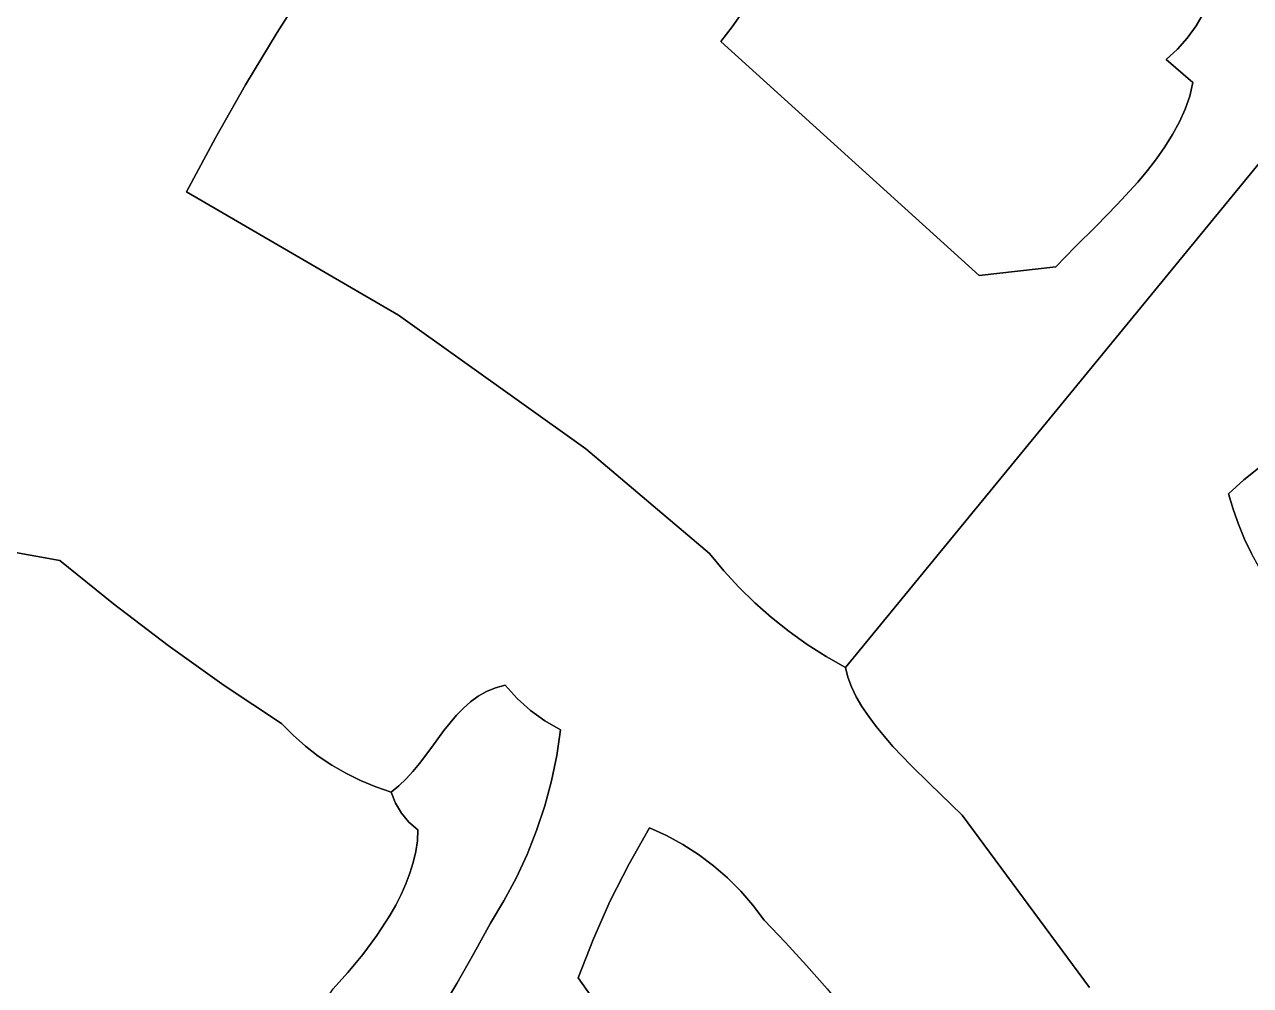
# Model space of a CAD drawing. Header units: inches. Extents: x 36.3 to 71.4, y 17.4 to 61.7.
# Drawn here: x 59.469 to 64.302, y 36.819 to 40.609 of the extents above; entities that cross this region are included whole.
import ezdxf

# ---------------------------------------------------------------- set-up
doc = ezdxf.new("R2010")
doc.units = ezdxf.units.IN
doc.layers.add('SURFACES_FOR_SKETCHUP', color=7, linetype='Continuous')

msp = doc.modelspace()

# ---------------------------------------------------------------- linework, layer by layer
at = {"layer": 'SURFACES_FOR_SKETCHUP'}
for points, invisible_edges in [([(62.7055, 38.0732), (64.3396, 38.8646), (66.2168, 42.357)], 3), ([(66.2168, 42.357), (63.9313, 40.0791), (62.7055, 38.0732)], 3), ([(63.9647, 40.1266), (63.9313, 40.0791), (66.2168, 42.357)], 10), ([(63.995, 40.1751), (63.9647, 40.1266), (66.2168, 42.357)], 10), ([(64.0216, 40.2246), (63.995, 40.1751), (66.2168, 42.357)], 10), ([(64.0442, 40.2751), (64.0216, 40.2246), (66.2168, 42.357)], 10), ([(64.0621, 40.3266), (64.0442, 40.2751), (66.2168, 42.357)], 10), ([(64.0749, 40.3793), (64.0621, 40.3266), (66.2168, 42.357)], 10), ([(64.0749, 40.3793), (66.2168, 42.357), (64.1598, 40.7626)], 11), ([(59.5444, 41.4468), (60.4648, 40.5769), (59.7232, 41.5737)], 3), ([(60.5938, 40.7799), (59.7232, 41.5737), (60.4648, 40.5769)], 3), ([(61.0093, 41.3686), (62.2139, 40.5416), (61.157, 41.5579)], 3), ([(62.2139, 40.5416), (62.2588, 40.5995), (61.157, 41.5579)], 10), ([(62.3016, 40.6606), (61.157, 41.5579), (62.2588, 40.5995)], 3), ([(59.3637, 41.3226), (60.4648, 40.5769), (59.5444, 41.4468)], 3), ([(60.8661, 41.1758), (62.2139, 40.5416), (61.0093, 41.3686)], 3), ([(59.1809, 41.2012), (60.3407, 40.3708), (59.3637, 41.3226)], 3), ([(60.4648, 40.5769), (59.3637, 41.3226), (60.3407, 40.3708)], 3), ([(62.6261, 40.9173), (63.9696, 40.4709), (63.7006, 41.2485)], 11), ([(63.8228, 41.1593), (63.7006, 41.2485), (63.9696, 40.4709)], 10), ([(59.1809, 41.2012), (58.9963, 41.0826), (60.2214, 40.1615)], 10), ([(60.3407, 40.3708), (59.1809, 41.2012), (60.2214, 40.1615)], 3), ([(60.7276, 40.9795), (62.2139, 40.5416), (60.8661, 41.1758)], 3), ([(63.9435, 41.068), (63.8228, 41.1593), (63.9696, 40.4709)], 10), ([(58.7909, 40.9154), (60.1072, 39.9492), (58.9963, 41.0826)], 3), ([(60.1072, 39.9492), (60.2214, 40.1615), (58.9963, 41.0826)], 10), ([(64.0627, 40.9746), (63.9435, 41.068), (64.0873, 40.6028)], 10), ([(64.0528, 40.5552), (64.0873, 40.6028), (63.9435, 41.068)], 10), ([(64.0135, 40.5111), (64.0528, 40.5552), (63.9435, 41.068)], 10), ([(63.9696, 40.4709), (64.0135, 40.5111), (63.9435, 41.068)], 10), ([(60.5938, 40.7799), (62.2139, 40.5416), (60.7276, 40.9795)], 3), ([(64.1168, 40.6535), (64.0627, 40.9746), (64.0873, 40.6028)], 3), ([(58.6819, 40.8285), (60.1072, 39.9492), (58.7909, 40.9154)], 3), ([(62.6261, 40.9173), (62.3016, 40.6606), (63.2322, 39.6183)], 11), ([(63.2322, 39.6183), (63.6931, 39.8134), (62.6261, 40.9173)], 11), ([(63.7764, 39.8984), (62.6261, 40.9173), (63.6931, 39.8134)], 3), ([(63.9696, 40.4709), (62.6261, 40.9173), (63.7764, 39.8984)], 11), ([(58.5697, 40.7429), (60.1072, 39.9492), (58.6819, 40.8285)], 3), ([(58.4552, 40.6613), (60.1072, 39.9492), (58.5697, 40.7429)], 3), ([(60.4648, 40.5769), (60.9428, 39.4623), (60.5938, 40.7799)], 3), ([(60.9428, 39.4623), (62.2139, 40.5416), (60.5938, 40.7799)], 11), ([(64.1598, 40.7626), (64.141, 40.7069), (64.0749, 40.3793)], 10), ([(64.141, 40.7069), (64.1168, 40.6535), (64.0749, 40.3793)], 10), ([(60.1072, 39.9492), (58.4552, 40.6613), (58.3796, 38.951)], 11), ([(62.2588, 40.5995), (63.2322, 39.6183), (62.3016, 40.6606)], 3), ([(64.1168, 40.6535), (64.0873, 40.6028), (64.0749, 40.3793)], 10), ([(62.2588, 40.5995), (62.2139, 40.5416), (63.2322, 39.6183)], 8), ([(64.0873, 40.6028), (64.0528, 40.5552), (64.0749, 40.3793)], 10), ([(60.4648, 40.5769), (60.3407, 40.3708), (60.9428, 39.4623)], 10), ([(64.0528, 40.5552), (64.0135, 40.5111), (64.0749, 40.3793)], 10), ([(60.9428, 39.4623), (61.6817, 38.9348), (62.2139, 40.5416)], 10), ([(62.2139, 40.5416), (61.6817, 38.9348), (63.2322, 39.6183)], 3), ([(64.0135, 40.5111), (63.9696, 40.4709), (64.0749, 40.3793)], 8), ([(63.7764, 39.8984), (63.8571, 39.9869), (63.9696, 40.4709)], 10), ([(63.8953, 40.0325), (63.9696, 40.4709), (63.8571, 39.9869)], 3), ([(63.8953, 40.0325), (63.9313, 40.0791), (63.9696, 40.4709)], 10), ([(63.9313, 40.0791), (63.9647, 40.1266), (63.9696, 40.4709)], 10), ([(63.9647, 40.1266), (63.995, 40.1751), (63.9696, 40.4709)], 10), ([(64.0621, 40.3266), (64.0749, 40.3793), (63.9696, 40.4709)], 8), ([(64.0216, 40.2246), (64.0442, 40.2751), (63.9696, 40.4709)], 10), ([(64.0621, 40.3266), (63.9696, 40.4709), (64.0442, 40.2751)], 3), ([(64.0216, 40.2246), (63.9696, 40.4709), (63.995, 40.1751)], 3), ([(60.2214, 40.1615), (60.9428, 39.4623), (60.3407, 40.3708)], 3), ([(60.2214, 40.1615), (60.1072, 39.9492), (60.9428, 39.4623)], 8), ([(63.8953, 40.0325), (62.7055, 38.0732), (63.9313, 40.0791)], 3), ([(63.8571, 39.9869), (62.7055, 38.0732), (63.8953, 40.0325)], 3), ([(63.7764, 39.8984), (62.7055, 38.0732), (63.8571, 39.9869)], 3), ([(59.4189, 38.5296), (60.1072, 39.9492), (58.3796, 38.951)], 11), ([(59.6085, 38.4945), (60.1072, 39.9492), (59.4189, 38.5296)], 3), ([(60.1072, 39.9492), (59.6085, 38.4945), (60.9428, 39.4623)], 3), ([(63.6931, 39.8134), (62.7055, 38.0732), (63.7764, 39.8984)], 3), ([(63.6931, 39.8134), (63.6112, 39.7318), (62.7055, 38.0732)], 10), ([(63.6112, 39.7318), (63.6931, 39.8134), (63.2322, 39.6183)], 10), ([(63.5347, 39.6533), (62.7055, 38.0732), (63.6112, 39.7318)], 3), ([(63.2322, 39.6183), (63.5347, 39.6533), (63.6112, 39.7318)], 8), ([(63.5347, 39.6533), (63.2322, 39.6183), (62.7055, 38.0732)], 10), ([(62.1695, 38.5221), (63.2322, 39.6183), (61.6817, 38.9348)], 3), ([(62.1695, 38.5221), (62.2258, 38.4542), (63.2322, 39.6183)], 10), ([(62.2855, 38.3895), (63.2322, 39.6183), (62.2258, 38.4542)], 3), ([(62.2855, 38.3895), (62.3483, 38.328), (63.2322, 39.6183)], 10), ([(62.3483, 38.328), (62.4142, 38.2698), (63.2322, 39.6183)], 10), ([(62.4142, 38.2698), (62.483, 38.2152), (63.2322, 39.6183)], 10), ([(62.483, 38.2152), (62.5546, 38.1641), (63.2322, 39.6183)], 10), ([(62.6288, 38.1167), (63.2322, 39.6183), (62.5546, 38.1641)], 3), ([(62.7055, 38.0732), (63.2322, 39.6183), (62.6288, 38.1167)], 3), ([(59.6085, 38.4945), (59.8195, 38.3238), (60.9428, 39.4623)], 10), ([(59.8195, 38.3238), (60.0356, 38.1596), (60.9428, 39.4623)], 10), ([(60.0356, 38.1596), (60.2566, 38.0022), (60.9428, 39.4623)], 10), ([(60.2566, 38.0022), (61.2578, 37.96), (60.9428, 39.4623)], 11), ([(61.2905, 37.9786), (60.9428, 39.4623), (61.2578, 37.96)], 3), ([(60.9428, 39.4623), (61.2905, 37.9786), (61.6817, 38.9348)], 3), ([(61.3258, 37.9931), (61.6817, 38.9348), (61.2905, 37.9786)], 3), ([(61.3642, 38.003), (61.6817, 38.9348), (61.3258, 37.9931)], 3), ([(61.6817, 38.9348), (61.3642, 38.003), (62.1695, 38.5221)], 3), ([(64.3396, 38.8646), (64.2785, 38.5794), (64.4074, 38.9095)], 3), ([(64.3059, 38.5227), (64.4074, 38.9095), (64.2785, 38.5794)], 3), ([(64.2754, 38.8136), (64.3396, 38.8646), (62.7055, 38.0732)], 10), ([(64.2754, 38.8136), (64.2543, 38.6377), (64.3396, 38.8646)], 3), ([(64.2785, 38.5794), (64.3396, 38.8646), (64.2543, 38.6377)], 3), ([(64.2154, 38.758), (64.2754, 38.8136), (62.7055, 38.0732)], 10), ([(64.2154, 38.758), (64.2332, 38.6972), (64.2754, 38.8136)], 2), ([(64.2332, 38.6972), (64.2543, 38.6377), (64.2754, 38.8136)], 10), ([(64.2154, 38.758), (62.7055, 38.0732), (64.2332, 38.6972)], 3), ([(64.2332, 38.6972), (62.7055, 38.0732), (64.2543, 38.6377)], 3), ([(62.8926, 37.7618), (64.2543, 38.6377), (62.7055, 38.0732)], 11), ([(64.2543, 38.6377), (62.8926, 37.7618), (64.2785, 38.5794)], 3), ([(62.964, 37.6865), (64.2785, 38.5794), (62.8926, 37.7618)], 3), ([(63.0362, 37.6152), (64.2785, 38.5794), (62.964, 37.6865)], 3), ([(64.2785, 38.5794), (63.0362, 37.6152), (64.3059, 38.5227)], 3), ([(59.4189, 38.5296), (59.3569, 38.4567), (59.6085, 38.4945)], 2), ([(61.3642, 38.003), (61.4114, 37.9505), (62.1695, 38.5221)], 10), ([(61.4114, 37.9505), (61.4637, 37.9035), (62.1695, 38.5221)], 10), ([(61.4637, 37.9035), (61.5207, 37.8624), (62.1695, 38.5221)], 10), ([(61.5207, 37.8624), (61.5819, 37.8274), (62.1695, 38.5221)], 10), ([(62.2258, 38.4542), (62.1695, 38.5221), (61.5819, 37.8274)], 10), ([(64.3059, 38.5227), (63.0362, 37.6152), (64.3363, 38.4675)], 3), ([(59.3569, 38.4567), (59.2966, 38.3823), (59.6085, 38.4945)], 10), ([(59.8195, 38.3238), (59.6085, 38.4945), (59.2966, 38.3823)], 10), ([(62.2855, 38.3895), (62.2258, 38.4542), (61.5819, 37.8274)], 10), ([(63.1648, 37.4906), (64.3363, 38.4675), (63.0362, 37.6152)], 3), ([(64.3363, 38.4675), (63.1648, 37.4906), (64.3698, 38.414)], 3), ([(59.2966, 38.3823), (59.238, 38.3066), (59.8195, 38.3238)], 10), ([(62.3483, 38.328), (62.2855, 38.3895), (61.5819, 37.8274)], 10), ([(64.3698, 38.414), (63.1648, 37.4906), (64.4061, 38.3623)], 3), ([(59.1813, 38.2295), (59.1263, 38.1512), (59.8195, 38.3238)], 10), ([(60.0356, 38.1596), (59.8195, 38.3238), (59.1263, 38.1512)], 10), ([(59.238, 38.3066), (59.1813, 38.2295), (59.8195, 38.3238)], 10), ([(62.3483, 38.328), (61.5819, 37.8274), (62.4142, 38.2698)], 3), ([(64.4061, 38.3623), (63.1648, 37.4906), (64.4454, 38.3126)], 3), ([(63.6677, 36.8107), (64.4454, 38.3126), (63.1648, 37.4906)], 3), ([(64.4454, 38.3126), (63.6677, 36.8107), (64.9177, 37.5467)], 3), ([(61.5819, 37.8274), (61.933, 37.4411), (62.4142, 38.2698)], 11), ([(62.483, 38.2152), (62.4142, 38.2698), (61.933, 37.4411)], 10), ([(62.0002, 37.4104), (62.483, 38.2152), (61.933, 37.4411)], 3), ([(62.5546, 38.1641), (62.483, 38.2152), (62.0002, 37.4104)], 10), ([(60.2566, 38.0022), (60.0356, 38.1596), (58.9725, 37.9086)], 10), ([(59.0219, 37.9907), (58.9725, 37.9086), (60.0356, 38.1596)], 10), ([(59.0732, 38.0715), (59.0219, 37.9907), (60.0356, 38.1596)], 10), ([(59.1263, 38.1512), (59.0732, 38.0715), (60.0356, 38.1596)], 10), ([(62.0002, 37.4104), (62.0647, 37.3751), (62.5546, 38.1641)], 10), ([(62.7472, 37.9578), (62.5546, 38.1641), (62.0647, 37.3751)], 11), ([(62.5546, 38.1641), (62.7284, 37.9968), (62.6288, 38.1167)], 3), ([(62.7284, 37.9968), (62.5546, 38.1641), (62.7472, 37.9578)], 3), ([(62.7143, 38.0353), (62.7055, 38.0732), (62.6288, 38.1167)], 8), ([(62.7143, 38.0353), (62.6288, 38.1167), (62.7284, 37.9968)], 3), ([(62.8926, 37.7618), (62.7055, 38.0732), (62.8265, 37.8396)], 3), ([(62.8265, 37.8396), (62.7055, 38.0732), (62.7968, 37.879)], 3), ([(62.7702, 37.9185), (62.7055, 38.0732), (62.7472, 37.9578)], 3), ([(62.7284, 37.9968), (62.7472, 37.9578), (62.7055, 38.0732)], 10), ([(62.7055, 38.0732), (62.7143, 38.0353), (62.7284, 37.9968)], 8), ([(62.7968, 37.879), (62.7055, 38.0732), (62.7702, 37.9185)], 3), ([(58.9725, 37.9086), (60.4669, 36.4986), (60.2566, 38.0022)], 11), ([(60.4824, 37.8515), (61.2274, 37.9379), (60.2566, 38.0022)], 3), ([(61.2578, 37.96), (60.2566, 38.0022), (61.2274, 37.9379)], 3), ([(60.5279, 37.8055), (60.4824, 37.8515), (60.2566, 38.0022)], 8), ([(60.5279, 37.8055), (60.2566, 38.0022), (60.5784, 36.6505)], 11), ([(60.5784, 36.6505), (60.2566, 38.0022), (60.4669, 36.4986)], 3), ([(61.2905, 37.9786), (61.4114, 37.9505), (61.3258, 37.9931)], 3), ([(61.3642, 38.003), (61.3258, 37.9931), (61.4114, 37.9505)], 2), ([(61.2274, 37.9379), (60.4824, 37.8515), (61.1991, 37.9127)], 3), ([(61.1991, 37.9127), (61.4637, 37.9035), (61.2274, 37.9379)], 3), ([(61.2578, 37.96), (61.2274, 37.9379), (61.4114, 37.9505)], 10), ([(61.4637, 37.9035), (61.4114, 37.9505), (61.2274, 37.9379)], 10), ([(61.2905, 37.9786), (61.2578, 37.96), (61.4114, 37.9505)], 10), ([(62.0647, 37.3751), (62.1264, 37.3353), (62.7472, 37.9578)], 10), ([(62.7702, 37.9185), (62.7472, 37.9578), (62.1264, 37.3353)], 10), ([(58.5622, 37.097), (60.4669, 36.4986), (58.9725, 37.9086)], 11), ([(61.1991, 37.9127), (60.4824, 37.8515), (61.1723, 37.885)], 3), ([(61.1723, 37.885), (61.4637, 37.9035), (61.1991, 37.9127)], 3), ([(61.4637, 37.9035), (61.1723, 37.885), (61.5459, 37.6257)], 11), ([(61.5668, 37.7259), (61.5207, 37.8624), (61.4637, 37.9035)], 9), ([(61.5668, 37.7259), (61.4637, 37.9035), (61.5459, 37.6257)], 3), ([(62.1264, 37.3353), (62.1851, 37.2913), (62.7702, 37.9185)], 10), ([(62.7968, 37.879), (62.7702, 37.9185), (62.1851, 37.2913)], 10), ([(60.5279, 37.8055), (61.1723, 37.885), (60.4824, 37.8515)], 3), ([(61.1723, 37.885), (60.5279, 37.8055), (61.1222, 37.824)], 3), ([(61.1222, 37.824), (61.5459, 37.6257), (61.1723, 37.885)], 3), ([(61.5668, 37.7259), (61.5819, 37.8274), (61.5207, 37.8624)], 8), ([(62.8265, 37.8396), (62.7968, 37.879), (62.1851, 37.2913)], 10), ([(60.5763, 37.7628), (61.1222, 37.824), (60.5279, 37.8055)], 3), ([(60.5279, 37.8055), (60.6861, 36.8053), (60.5763, 37.7628)], 3), ([(60.6861, 36.8053), (60.5279, 37.8055), (60.5784, 36.6505)], 3), ([(60.6272, 37.7235), (61.1222, 37.824), (60.5763, 37.7628)], 3), ([(61.1222, 37.824), (60.6272, 37.7235), (61.0742, 37.759)], 3), ([(61.1222, 37.824), (61.0742, 37.759), (61.5459, 37.6257)], 10), ([(61.5668, 37.7259), (61.933, 37.4411), (61.5819, 37.8274)], 3), ([(62.1851, 37.2913), (62.2405, 37.2433), (62.8265, 37.8396)], 10), ([(62.8926, 37.7618), (62.8265, 37.8396), (62.2405, 37.2433)], 10), ([(60.5763, 37.7628), (60.6861, 36.8053), (60.6272, 37.7235)], 3), ([(60.6806, 37.6877), (61.0742, 37.759), (60.6272, 37.7235)], 3), ([(60.7362, 37.6555), (61.0742, 37.759), (60.6806, 37.6877)], 3), ([(61.0742, 37.759), (60.7362, 37.6555), (61.0256, 37.6942)], 3), ([(61.0256, 37.6942), (61.5195, 37.527), (61.0742, 37.759)], 3), ([(61.5459, 37.6257), (61.0742, 37.759), (61.5195, 37.527)], 3), ([(62.2405, 37.2433), (62.2924, 37.1914), (62.8926, 37.7618)], 10), ([(62.964, 37.6865), (62.8926, 37.7618), (62.2924, 37.1914)], 10), ([(60.7441, 36.8699), (60.6272, 37.7235), (60.6861, 36.8053)], 3), ([(60.6272, 37.7235), (60.7441, 36.8699), (60.6806, 37.6877)], 3), ([(61.5459, 37.6257), (61.933, 37.4411), (61.5668, 37.7259)], 3), ([(60.7441, 36.8699), (60.8022, 36.9404), (60.6806, 37.6877)], 10), ([(60.6806, 37.6877), (60.858, 37.0158), (60.7362, 37.6555)], 3), ([(60.858, 37.0158), (60.6806, 37.6877), (60.8022, 36.9404)], 3), ([(60.7939, 37.627), (61.0256, 37.6942), (60.7362, 37.6555)], 3), ([(60.858, 37.0158), (60.9092, 37.0951), (60.7362, 37.6555)], 10), ([(60.9092, 37.0951), (60.9323, 37.136), (60.7362, 37.6555)], 10), ([(60.7939, 37.627), (60.7362, 37.6555), (60.9323, 37.136)], 10), ([(61.0256, 37.6942), (60.7939, 37.627), (61.0001, 37.6632)], 3), ([(60.7939, 37.627), (60.8535, 37.6023), (61.0001, 37.6632)], 10), ([(60.9734, 37.6337), (61.0001, 37.6632), (60.8535, 37.6023)], 10), ([(60.9734, 37.6337), (60.9846, 37.4627), (61.0001, 37.6632)], 3), ([(61.0201, 37.4325), (61.0001, 37.6632), (60.9846, 37.4627)], 3), ([(61.0001, 37.6632), (61.0201, 37.4325), (61.0256, 37.6942)], 3), ([(61.0201, 37.4325), (61.4874, 37.4301), (61.0256, 37.6942)], 11), ([(61.5195, 37.527), (61.0256, 37.6942), (61.4874, 37.4301)], 3), ([(62.2924, 37.1914), (62.3405, 37.1358), (62.964, 37.6865)], 10), ([(62.3405, 37.1358), (62.3848, 37.0766), (62.964, 37.6865)], 10), ([(63.0362, 37.6152), (62.964, 37.6865), (62.3848, 37.0766)], 10), ([(60.9323, 37.136), (60.9534, 37.1775), (60.7939, 37.627)], 10), ([(60.7939, 37.627), (60.9548, 37.4982), (60.8535, 37.6023)], 3), ([(60.9534, 37.1775), (60.9721, 37.2194), (60.7939, 37.627)], 10), ([(60.9548, 37.4982), (60.7939, 37.627), (60.9721, 37.2194)], 11), ([(60.9451, 37.6063), (60.9734, 37.6337), (60.8535, 37.6023)], 10), ([(60.9148, 37.5816), (60.9451, 37.6063), (60.8535, 37.6023)], 2), ([(60.9314, 37.538), (60.9148, 37.5816), (60.8535, 37.6023)], 8), ([(60.9314, 37.538), (60.8535, 37.6023), (60.9548, 37.4982)], 3), ([(60.9148, 37.5816), (60.9314, 37.538), (60.9451, 37.6063)], 2), ([(60.9548, 37.4982), (60.9451, 37.6063), (60.9314, 37.538)], 3), ([(60.9451, 37.6063), (60.9548, 37.4982), (60.9734, 37.6337)], 3), ([(60.9548, 37.4982), (60.9846, 37.4627), (60.9734, 37.6337)], 10), ([(61.5459, 37.6257), (61.5195, 37.527), (61.933, 37.4411)], 10), ([(62.4695, 36.9879), (63.0362, 37.6152), (62.3848, 37.0766)], 3), ([(63.1648, 37.4906), (63.0362, 37.6152), (62.4695, 36.9879)], 10), ([(61.4874, 37.4301), (61.8521, 37.2985), (61.5195, 37.527)], 3), ([(61.933, 37.4411), (61.5195, 37.527), (61.8521, 37.2985)], 3), ([(64.9177, 37.5467), (63.6677, 36.8107), (64.403, 36.6931)], 11), ([(61.0013, 37.3044), (61.0112, 37.3471), (60.9548, 37.4982)], 10), ([(60.9721, 37.2194), (60.9882, 37.2618), (60.9548, 37.4982)], 10), ([(60.9882, 37.2618), (61.0013, 37.3044), (60.9548, 37.4982)], 10), ([(60.9846, 37.4627), (60.9548, 37.4982), (61.0112, 37.3471)], 10), ([(61.0176, 37.3899), (61.0201, 37.4325), (60.9846, 37.4627)], 8), ([(61.0176, 37.3899), (60.9846, 37.4627), (61.0112, 37.3471)], 3), ([(62.4695, 36.9879), (62.5522, 36.8973), (63.1648, 37.4906)], 10), ([(62.5522, 36.8973), (62.633, 36.805), (63.1648, 37.4906)], 10), ([(62.633, 36.805), (62.7117, 36.711), (63.1648, 37.4906)], 10), ([(62.7117, 36.711), (62.7883, 36.6153), (63.1648, 37.4906)], 10), ([(63.6677, 36.8107), (63.1648, 37.4906), (62.7883, 36.6153)], 10), ([(61.0176, 37.3899), (61.4499, 37.3351), (61.0201, 37.4325)], 3), ([(61.4874, 37.4301), (61.0201, 37.4325), (61.4499, 37.3351)], 3), ([(61.4499, 37.3351), (61.8521, 37.2985), (61.4874, 37.4301)], 3), ([(61.933, 37.4411), (61.8521, 37.2985), (62.0002, 37.4104)], 2), ([(62.0647, 37.3751), (62.0002, 37.4104), (61.8521, 37.2985)], 10), ([(61.0112, 37.3471), (61.407, 37.2424), (61.0176, 37.3899)], 3), ([(61.4499, 37.3351), (61.0176, 37.3899), (61.407, 37.2424)], 3), ([(62.0647, 37.3751), (61.8521, 37.2985), (62.1264, 37.3353)], 3), ([(61.0013, 37.3044), (61.3588, 37.1521), (61.0112, 37.3471)], 3), ([(61.407, 37.2424), (61.0112, 37.3471), (61.3588, 37.1521)], 3), ([(61.407, 37.2424), (61.7783, 37.1521), (61.4499, 37.3351)], 3), ([(61.8521, 37.2985), (61.4499, 37.3351), (61.7783, 37.1521)], 3), ([(62.1851, 37.2913), (62.1264, 37.3353), (61.8521, 37.2985)], 10), ([(60.9721, 37.2194), (61.3054, 37.0645), (60.9882, 37.2618)], 3), ([(60.9882, 37.2618), (61.3588, 37.1521), (61.0013, 37.3044)], 3), ([(61.3588, 37.1521), (60.9882, 37.2618), (61.3054, 37.0645)], 3), ([(61.7783, 37.1521), (62.1851, 37.2913), (61.8521, 37.2985)], 3), ([(62.1851, 37.2913), (61.7783, 37.1521), (62.2405, 37.2433)], 3), ([(60.9721, 37.2194), (60.9534, 37.1775), (61.3054, 37.0645)], 10), ([(61.3588, 37.1521), (61.7115, 37.0024), (61.407, 37.2424)], 3), ([(61.7783, 37.1521), (61.407, 37.2424), (61.7115, 37.0024)], 3), ([(62.2924, 37.1914), (62.2405, 37.2433), (61.7783, 37.1521)], 10), ([(60.9534, 37.1775), (60.9323, 37.136), (61.2402, 36.945)], 10), ([(61.3054, 37.0645), (60.9534, 37.1775), (61.2402, 36.945)], 3), ([(61.7783, 37.1521), (61.7115, 37.0024), (62.2924, 37.1914)], 10), ([(62.3405, 37.1358), (62.2924, 37.1914), (61.7115, 37.0024)], 10), ([(60.9323, 37.136), (60.9092, 37.0951), (61.2402, 36.945)], 10), ([(61.3054, 37.0645), (61.7115, 37.0024), (61.3588, 37.1521)], 3), ([(61.7115, 37.0024), (61.7559, 36.6928), (62.3405, 37.1358)], 11), ([(62.3848, 37.0766), (62.3405, 37.1358), (61.7559, 36.6928)], 10), ([(60.4669, 36.4986), (58.5622, 37.097), (60.3516, 36.3496)], 3), ([(59.3963, 36.0015), (60.3516, 36.3496), (58.5622, 37.097)], 11), ([(60.9092, 37.0951), (60.858, 37.0158), (61.1727, 36.8269)], 10), ([(61.1727, 36.8269), (61.2402, 36.945), (60.9092, 37.0951)], 10), ([(61.7559, 36.6928), (61.8042, 36.6111), (62.3848, 37.0766)], 10), ([(62.4695, 36.9879), (62.3848, 37.0766), (61.8042, 36.6111)], 10), ([(61.2402, 36.945), (61.6521, 36.8495), (61.3054, 37.0645)], 3), ([(61.7115, 37.0024), (61.3054, 37.0645), (61.6521, 36.8495)], 3), ([(60.858, 37.0158), (60.8022, 36.9404), (61.1727, 36.8269)], 10), ([(61.6521, 36.8495), (61.7053, 36.7724), (61.7115, 37.0024)], 2), ([(61.7053, 36.7724), (61.7559, 36.6928), (61.7115, 37.0024)], 10), ([(61.8042, 36.6111), (61.8508, 36.5276), (62.4695, 36.9879)], 10), ([(62.5522, 36.8973), (62.4695, 36.9879), (61.8508, 36.5276)], 10), ([(60.8022, 36.9404), (60.7441, 36.8699), (61.1029, 36.7101)], 10), ([(61.1029, 36.7101), (61.1727, 36.8269), (60.8022, 36.9404)], 10), ([(61.1727, 36.8269), (61.6521, 36.8495), (61.2402, 36.945)], 3), ([(61.9403, 36.3573), (62.5522, 36.8973), (61.8508, 36.5276)], 3), ([(62.633, 36.805), (62.5522, 36.8973), (61.9403, 36.3573)], 10), ([(60.7441, 36.8699), (60.6861, 36.8053), (61.0309, 36.5948)], 10), ([(61.0309, 36.5948), (61.1029, 36.7101), (60.7441, 36.8699)], 10), ([(61.1029, 36.7101), (61.3361, 36.3877), (61.1727, 36.8269)], 3), ([(61.6521, 36.8495), (61.1727, 36.8269), (61.3361, 36.3877)], 11), ([(61.6521, 36.8495), (61.3361, 36.3877), (61.7053, 36.7724)], 3)]:
    msp.add_3dface(points, dxfattribs=dict(at, invisible_edges=invisible_edges))

doc.saveas('drawing.dxf')
